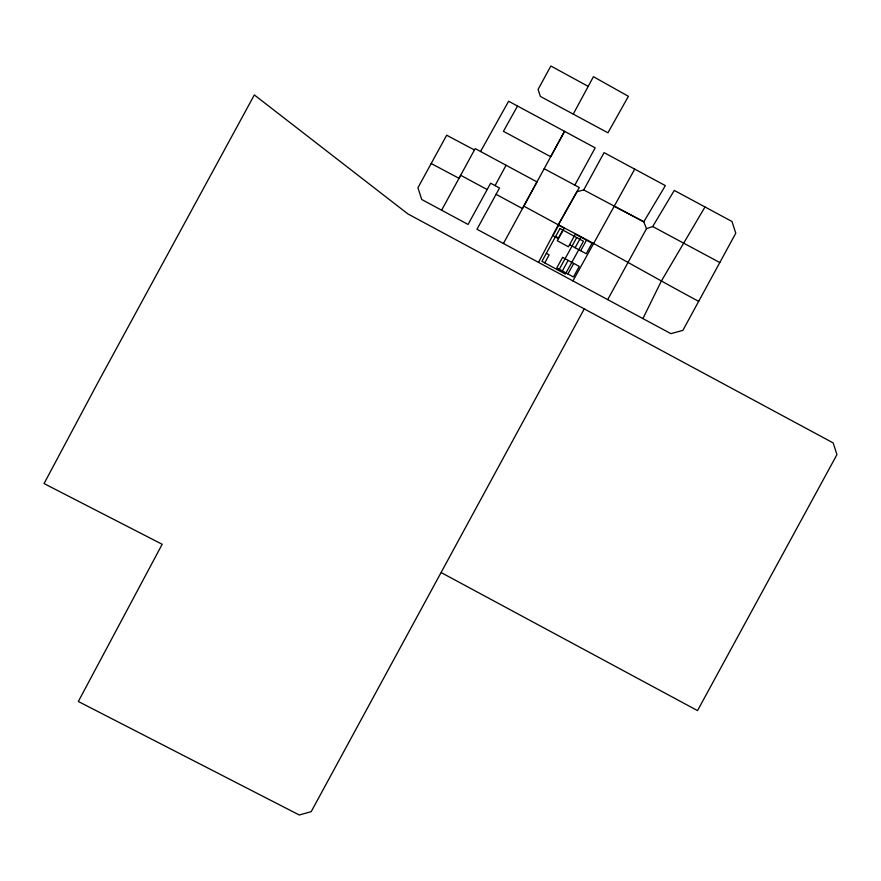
<?xml version="1.0" encoding="UTF-8"?>
<svg xmlns="http://www.w3.org/2000/svg" width="881" height="881" viewBox="0 0 881 881"><rect width="100%" height="100%" fill="white"/><g stroke="black" fill="none" stroke-linecap="round" stroke-linejoin="round"><path stroke-width="1.32" d="M642.91 318.581L661.268 281.215L704.998 206.958L731.979 221.494L735.778 233.201L682.852 330.408L670.882 333.646L476.973 229.247L499.516 188.016L490.629 183.204L468.064 224.446L421.735 199.502L417.935 187.763L446.678 135.211L474.43 149.979M538.522 262.373L558.301 224.853L579.291 187.521L544.172 168.723M607.703 299.628L646.489 228.675L652.7 226.538L674.273 190.417L704.998 206.958M495.056 185.627L506.079 165.254M573.234 114.101L593.431 76.691L628.406 96.304L607.945 132.8L540.361 96.414L538.104 89.388L550.867 65.998L588.189 86.382M441.348 572.672L697.532 710.604L836.95 454.607L833.151 442.901L407.848 213.896L254.334 94.939L98.639 381.198L44.05 483.581L162.17 544.271L78.332 701.496L299.287 815.002L311.202 811.643L584.279 308.89M441.623 210.207L460.664 175.275L487.138 189.536M503.425 243.497L564.545 131.335L595.182 147.854L574.819 185.131M523.799 206.11L558.301 224.853L576.934 191.728L583.74 189.922L604.069 152.633L665.364 185.616L643.78 221.792L646.489 228.675M634.727 169.13L572.936 280.907M544.766 262.868L549.16 254.895L546.33 253.354M562.838 230.04L558.455 238.002L555.625 236.471M558.653 270.412L576.725 237.584M562.342 270.941L568.157 260.38M575.128 247.715L580.942 237.165M567.904 273.958L573.718 263.408M580.689 250.733L586.493 240.183M480.563 151.499L508.623 101.238L564.545 131.335L550.702 156.719L503.425 131.313L517.532 106.039M613.947 206.11L643.78 221.792L583.74 189.922M558.301 224.853C605.732 249.191 651.72 276.149 698.677 301.368M431.194 163.514L459.012 178.314L475.178 148.603L536.992 181.904L522.455 208.566L496.025 194.327M652.7 226.538L719.81 262.549M558.466 238.652L552.916 235.634L558.719 225.084L564.28 228.102L557.321 240.744L568.421 246.79L575.392 234.137L592.054 243.2L586.239 253.761L569.578 244.698M560.008 228.498L541.936 261.327L565.371 274.068L583.442 241.24L560.008 228.498M562.607 257.362L556.792 267.923L573.454 276.975L579.269 266.425L562.607 257.362"/></g></svg>
